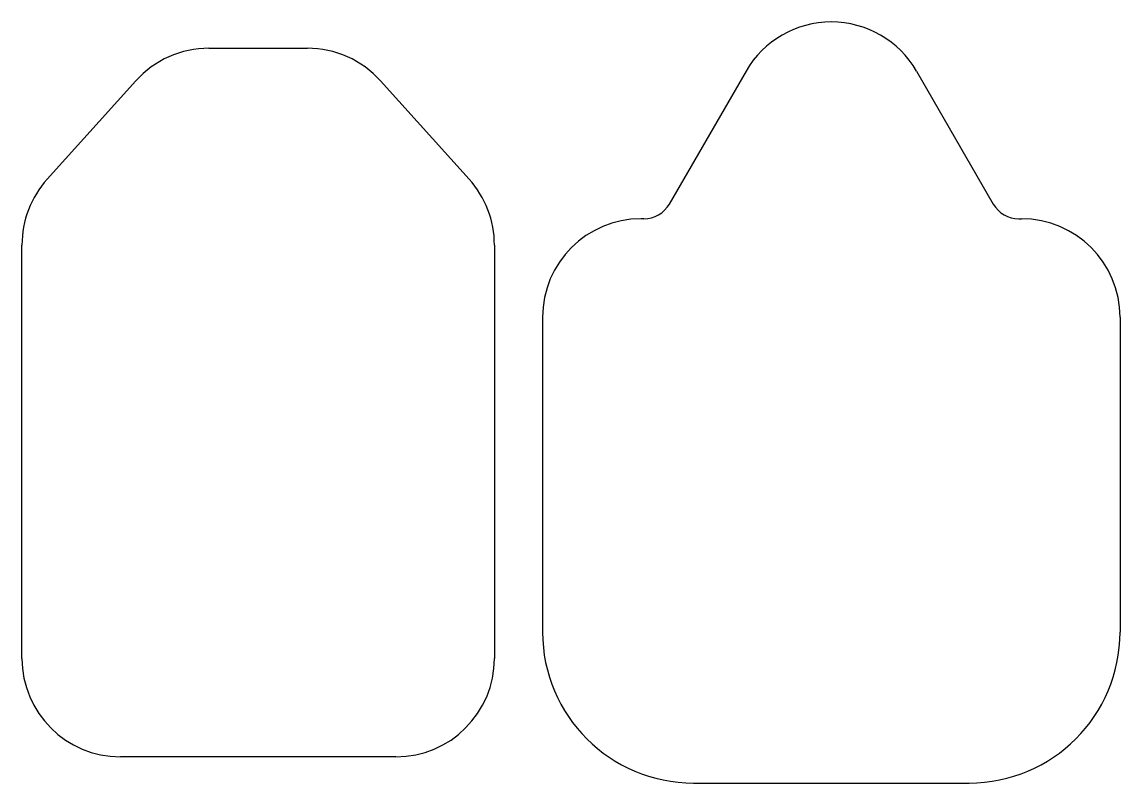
# Model space of a CAD drawing. Header units: millimetres. Extents: x 10 to 289, y 10 to 203.
import ezdxf

# ---------------------------------------------------------------- set-up
doc = ezdxf.new("R2010")
doc.units = ezdxf.units.MM
doc.layers.add('View', color=7, linetype='CONTINUOUS')
doc.layers.add('View001', color=7, linetype='CONTINUOUS')

msp = doc.modelspace()

# ---------------------------------------------------------------- linework, layer by layer
at = {"layer": 'View'}
for p, q in [((57.35, 196.17), (82.35, 196.17)), ((16.27, 162.9), (38.77, 187.9)), ((100.94, 187.9), (123.44, 162.9)), ((9.85, 41.17), (9.85, 146.17)), ((129.85, 146.17), (129.85, 41.17)), ((104.85, 16.17), (34.85, 16.17))]:
    msp.add_line(p, q, dxfattribs=at)
for centre, start, end in [((57.35, 171.17), 90, 138.0128), ((82.35, 171.17), 41.9872, 90), ((34.85, 146.17), 138.0128, 180), ((104.85, 146.17), 0, 41.9872), ((34.85, 41.17), 180, -90), ((104.85, 41.17), -90, 0)]:
    msp.add_arc(centre, 25, start, end, dxfattribs=at)
at = {"layer": 'View001'}
for p, q in [((193.76, 190.34), (174.27, 156.59)), ((237.06, 190.34), (256.54, 156.59)), ((167.78, 152.84), (167.08, 152.84)), ((263.04, 152.84), (263.74, 152.84)), ((142.08, 127.84), (142.08, 47.84)), ((288.74, 127.84), (288.74, 47.84)), ((180.41, 9.51), (250.41, 9.51))]:
    msp.add_line(p, q, dxfattribs=at)
for centre, radius, start, end in [((215.41, 177.84), 25, 30, 150), ((167.78, 160.34), 7.5, -90, -30), ((263.04, 160.34), 7.5, -150, -90), ((167.08, 127.84), 25, 90, 180), ((263.74, 127.84), 25, 0, 90), ((180.41, 47.84), 38.33, -180, -90), ((250.41, 47.84), 38.33, -90, 0)]:
    msp.add_arc(centre, radius, start, end, dxfattribs=at)

doc.saveas('drawing.dxf')
